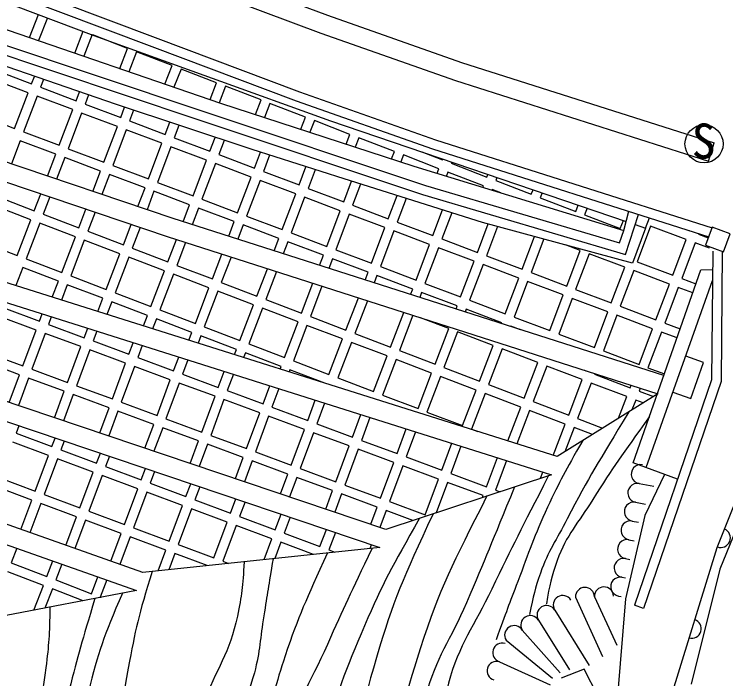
# Model space of a CAD drawing. Units: millimetres, scale not verified. Extents: x 40000 to 680000, y 20000 to 380000.
# Drawn here: x 152827 to 190134, y 236422 to 271290 of the extents above; entities that cross this region are included whole.
import ezdxf
from ezdxf.enums import TextEntityAlignment as Align

# ---------------------------------------------------------------- set-up
doc = ezdxf.new("R2010")
doc.units = ezdxf.units.MM
doc.header["$LTSCALE"] = 1000
for name, color, linetype, lineweight in [('M-BGD', 7, 'Continuous', 25), ('M-BMK-OTRS', 5, 'Continuous', 25), ('M-STR-STRC', 7, 'Continuous', 25)]:
    doc.layers.add(name, color=color, linetype=linetype, lineweight=lineweight)
doc.styles.add('ＭＳ ゴシック', font='')
doc.styles.get('ＭＳ ゴシック').set_extended_font_data('MS Gothic')

msp = doc.modelspace()

# ---------------------------------------------------------------- linework, layer by layer
at = {"layer": 'M-BGD'}
for p, q in [((140206, 276508), (157004, 270182)), ((161724, 274061), (169248, 271239)), ((145189, 272975), (163638, 266622)), ((153632, 270067), (154100, 271276)), ((169248, 271239), (176281, 268755)), ((154568, 271100), (154105, 269904)), ((155998, 269253), (156440, 270395)), ((156908, 270219), (156471, 269090)), ((158773, 269497), (156940, 270206)), ((157004, 270182), (169403, 265699)), ((151276, 270030), (162556, 266258)), ((158186, 266548), (150024, 269357)), ((158363, 268438), (158773, 269497)), ((159239, 269317), (158836, 268275)), ((161104, 268595), (159239, 269317)), ((176281, 268755), (189534, 264535)), ((151862, 268343), (153733, 267636)), ((160729, 267624), (161104, 268595)), ((161571, 268415), (161202, 267461)), ((163436, 267693), (161571, 268415)), ((153556, 267168), (151685, 267875)), ((153733, 267636), (153882, 268030)), ((154355, 267867), (154200, 267459)), ((163094, 266809), (163436, 267693)), ((163902, 267513), (163567, 266646)), ((165768, 266791), (163902, 267513)), ((152848, 265297), (153556, 267168)), ((154200, 267459), (156071, 266752)), ((156071, 266752), (156247, 267216)), ((154023, 266991), (153316, 265120)), ((155894, 266284), (154023, 266991)), ((156720, 267053), (156539, 266575)), ((165471, 266025), (165768, 266791)), ((156539, 266575), (158409, 265867)), ((165307, 264184), (158186, 266548)), ((158409, 265867), (158613, 266407)), ((163638, 266622), (173783, 263323)), ((166234, 266611), (165948, 265871)), ((168099, 265889), (166234, 266611)), ((150978, 266005), (152848, 265297)), ((155187, 264413), (155894, 266284)), ((156362, 266107), (155655, 264236)), ((158233, 265400), (156362, 266107)), ((159088, 266249), (158877, 265691)), ((162556, 266258), (174383, 262312)), ((158877, 265691), (160748, 264983)), ((167853, 265251), (168099, 265889)), ((168566, 265708), (168329, 265096)), ((170431, 264987), (168566, 265708)), ((169403, 265699), (184914, 260414)), ((161154, 260572), (146630, 265488)), ((157525, 263529), (158233, 265400)), ((160748, 264983), (160988, 265618)), ((161463, 265460), (161216, 264806)), ((153316, 265120), (155187, 264413)), ((158700, 265223), (157993, 263352)), ((160571, 264516), (158700, 265223)), ((170234, 264477), (170431, 264987)), ((153139, 264653), (152681, 263440)), ((155010, 263945), (153139, 264653)), ((159864, 262645), (160571, 264516)), ((161216, 264806), (163086, 264099)), ((163086, 264099), (163363, 264830)), ((163837, 264672), (163554, 263922)), ((170897, 264806), (170710, 264322)), ((172762, 264085), (170897, 264806)), ((189231, 263582), (189534, 264535)), ((155655, 264236), (157525, 263529)), ((161039, 264339), (160331, 262468)), ((162910, 263631), (161039, 264339)), ((170119, 262646), (165307, 264184)), ((154576, 262798), (155010, 263945)), ((155478, 263769), (155050, 262638)), ((157349, 263061), (155478, 263769)), ((163554, 263922), (165425, 263215)), ((165425, 263215), (165739, 264046)), ((166216, 263894), (165892, 263038)), ((172615, 263703), (172762, 264085)), ((173229, 263904), (173091, 263548)), ((175094, 263183), (173229, 263904)), ((174203, 264064), (175274, 263649)), ((162202, 261761), (162910, 263631)), ((163377, 263455), (162670, 261584)), ((165248, 262747), (163377, 263455)), ((175274, 263649), (175291, 263693)), ((175765, 263531), (175741, 263469)), ((175741, 263469), (177606, 262747)), ((156946, 261996), (157349, 263061)), ((157993, 263352), (159864, 262645)), ((165892, 263038), (167763, 262331)), ((167763, 262331), (168124, 263284)), ((168600, 263131), (168231, 262154)), ((173783, 263323), (184788, 259950)), ((175003, 262949), (175094, 263183)), ((157816, 262884), (157420, 261836)), ((159687, 262177), (157816, 262884)), ((164541, 260877), (165248, 262747)), ((177386, 260367), (170119, 262646)), ((175560, 263002), (175483, 262802)), ((177426, 262281), (175560, 263002)), ((177606, 262747), (177660, 262886)), ((178133, 262724), (178072, 262567)), ((160331, 262468), (162202, 261761)), ((165716, 262571), (165008, 260700)), ((167586, 261863), (165716, 262571)), ((170102, 261447), (170509, 262524)), ((170987, 262374), (170569, 261270)), ((174383, 262312), (184554, 259300)), ((177400, 262214), (177426, 262281)), ((178072, 262567), (179938, 261845)), ((159315, 261194), (159687, 262177)), ((160155, 262000), (159789, 261033)), ((162025, 261293), (160155, 262000)), ((168231, 262154), (170102, 261447)), ((177892, 262100), (177879, 262067)), ((178347, 261924), (177892, 262100)), ((179938, 261845), (180028, 262079)), ((180502, 261918), (180404, 261664)), ((152011, 261688), (153878, 260973)), ((153878, 260973), (154219, 261863)), ((154693, 261703), (154345, 260794)), ((162670, 261584), (164541, 260877)), ((166879, 259992), (167586, 261863)), ((168054, 261686), (167347, 259816)), ((169925, 260979), (168054, 261686)), ((172440, 260563), (172898, 261774)), ((173376, 261625), (172908, 260386)), ((180404, 261664), (182269, 260943)), ((153700, 260506), (151832, 261221)), ((161688, 260400), (162025, 261293)), ((170569, 261270), (172440, 260563)), ((182269, 260943), (182396, 261272)), ((154345, 260794), (156213, 260080)), ((156213, 260080), (156589, 261061)), ((157063, 260901), (156680, 259901)), ((162493, 261116), (162165, 260248)), ((164364, 260409), (162493, 261116)), ((169218, 259108), (169925, 260979)), ((170393, 260802), (169685, 258932)), ((172263, 260095), (170393, 260802)), ((174779, 259679), (175288, 261025)), ((175766, 260875), (175246, 259502)), ((182870, 261111), (182735, 260762)), ((184788, 259950), (185059, 260949)), ((152985, 258638), (153700, 260506)), ((186883, 252329), (161154, 260572)), ((164072, 259637), (164364, 260409)), ((165008, 260700), (166879, 259992)), ((182735, 260762), (184601, 260041)), ((184601, 260041), (184765, 260465)), ((185931, 260068), (186133, 260607)), ((154167, 260327), (153452, 258460)), ((156035, 259613), (154167, 260327)), ((158548, 259186), (158959, 260259)), ((159433, 260098), (159015, 259007)), ((164832, 260232), (164549, 259484)), ((166702, 259525), (164832, 260232)), ((171556, 258224), (172263, 260095)), ((172908, 260386), (174779, 259679)), ((177117, 258794), (177681, 260287)), ((185236, 258237), (177386, 260367)), ((178166, 260155), (177585, 258618)), ((185931, 260068), (185236, 258237)), ((185387, 260253), (185931, 260068)), ((186191, 260174), (185484, 258304)), ((188062, 259467), (186191, 260174)), ((156680, 259901), (158548, 259186)), ((167347, 259816), (169218, 259108)), ((172731, 259918), (172024, 258047)), ((174602, 259211), (172731, 259918)), ((184554, 259300), (184788, 259950)), ((188216, 259944), (188239, 259935)), ((188239, 259935), (188240, 259936)), ((188717, 259784), (188707, 259758)), ((188707, 259758), (189218, 259565)), ((151117, 259353), (152985, 258638)), ((155320, 257745), (156035, 259613)), ((156502, 259434), (155787, 257566)), ((158369, 258719), (156502, 259434)), ((160883, 258293), (161332, 259465)), ((161808, 259312), (161350, 258114)), ((166456, 258873), (166702, 259525)), ((167170, 259348), (166933, 258720)), ((169041, 258641), (167170, 259348)), ((175246, 259502), (177117, 258794)), ((179455, 257910), (180105, 259629)), ((180590, 259498), (179923, 257734)), ((187355, 257596), (188062, 259467)), ((188530, 259290), (187823, 257420)), ((189275, 259009), (188530, 259290)), ((159015, 259007), (160883, 258293)), ((169685, 258932), (171556, 258224)), ((173894, 257340), (174602, 259211)), ((175069, 259034), (174362, 257163)), ((176940, 258327), (175069, 259034)), ((182501, 258897), (181732, 259188)), ((157655, 256851), (158369, 258719)), ((158836, 258540), (158122, 256673)), ((160704, 257826), (158836, 258540)), ((163218, 257399), (163716, 258701)), ((164193, 258548), (163685, 257220)), ((168840, 258109), (169041, 258641)), ((177585, 258618), (179455, 257910)), ((181794, 257026), (182501, 258897)), ((182969, 258720), (182262, 256849)), ((184840, 258013), (182969, 258720)), ((189949, 258855), (189889, 252022)), ((153452, 258460), (155320, 257745)), ((169508, 258464), (169317, 257956)), ((171379, 257757), (169508, 258464)), ((176233, 256456), (176940, 258327)), ((185484, 258304), (187355, 257596)), ((181294, 248082), (150122, 257932)), ((153273, 257993), (152912, 257050)), ((155141, 257278), (153273, 257993)), ((159989, 255958), (160704, 257826)), ((161350, 258114), (163218, 257399)), ((165553, 256505), (166100, 257937)), ((172024, 258047), (173894, 257340)), ((177408, 258150), (176701, 256279)), ((179279, 257443), (177408, 258150)), ((184132, 256142), (184840, 258013)), ((185307, 257836), (184600, 255965)), ((185279, 247758), (188831, 257876)), ((187178, 257129), (185307, 257836)), ((188831, 257876), (189440, 257890)), ((155787, 257566), (157655, 256851)), ((161171, 257647), (160456, 255779)), ((163039, 256932), (161171, 257647)), ((166577, 257784), (166020, 256327)), ((171224, 257345), (171379, 257757)), ((171847, 257580), (171701, 257193)), ((173718, 256872), (171847, 257580)), ((178571, 255572), (179279, 257443)), ((179923, 257734), (181794, 257026)), ((187823, 257420), (188571, 257137)), ((154823, 256446), (155141, 257278)), ((155608, 257099), (155300, 256295)), ((157476, 256384), (155608, 257099)), ((163685, 257220), (165553, 256505)), ((167888, 255612), (168485, 257173)), ((174362, 257163), (176233, 256456)), ((179746, 257266), (179039, 255395)), ((181617, 256559), (179746, 257266)), ((185961, 247504), (189435, 257317)), ((186471, 255258), (187178, 257129)), ((158122, 256673), (159989, 255958)), ((162324, 255064), (163039, 256932)), ((163506, 256753), (162791, 254885)), ((165374, 256039), (163506, 256753)), ((168962, 257020), (168355, 255433)), ((173608, 256582), (173718, 256872)), ((174185, 256696), (174085, 256429)), ((176056, 255988), (174185, 256696)), ((182262, 256849), (184132, 256142)), ((187646, 256952), (186939, 255081)), ((188406, 256665), (187646, 256952)), ((157211, 255692), (157476, 256384)), ((166020, 256327), (167888, 255612)), ((170222, 254718), (170869, 256409)), ((180910, 254688), (181617, 256559)), ((182085, 256382), (181378, 254511)), ((183956, 255674), (182085, 256382)), ((157943, 256206), (157688, 255541)), ((159811, 255491), (157943, 256206)), ((164659, 254171), (165374, 256039)), ((171346, 256256), (170689, 254540)), ((175992, 255818), (176056, 255988)), ((176701, 256279), (178571, 255572)), ((184600, 255965), (186471, 255258)), ((152276, 255882), (154151, 255187)), ((154151, 255187), (154291, 255566)), ((160456, 255779), (162324, 255064)), ((165841, 255860), (165126, 253992)), ((167709, 255145), (165841, 255860)), ((172557, 253825), (173254, 255645)), ((176524, 255811), (176468, 255665)), ((178395, 255104), (176524, 255811)), ((183248, 253804), (183956, 255674)), ((153977, 254718), (152102, 255413)), ((154769, 255415), (154620, 255013)), ((159599, 254937), (159811, 255491)), ((160278, 255312), (160077, 254786)), ((162146, 254597), (160278, 255312)), ((168355, 255433), (170222, 254718)), ((173731, 255492), (173024, 253646)), ((175607, 254799), (174133, 255363)), ((179039, 255395), (180910, 254688)), ((184423, 255498), (183716, 253627)), ((186294, 254790), (184423, 255498)), ((154620, 255013), (156495, 254318)), ((156495, 254318), (156678, 254811)), ((162791, 254885), (164659, 254171)), ((166994, 253277), (167709, 255145)), ((168176, 254966), (167461, 253098)), ((170044, 254251), (168176, 254966)), ((178376, 255054), (178395, 255104)), ((178862, 254927), (178852, 254901)), ((179366, 254737), (178862, 254927)), ((186939, 255081), (187743, 254777)), ((153282, 252843), (153977, 254718)), ((154446, 254544), (153751, 252669)), ((156322, 253849), (154446, 254544)), ((157155, 254661), (156964, 254145)), ((161987, 254183), (162146, 254597)), ((170689, 254540), (172557, 253825)), ((174892, 252931), (175607, 254799)), ((176074, 254621), (175359, 252753)), ((177942, 253906), (176074, 254621)), ((181378, 254511), (183248, 253804)), ((185587, 252920), (186294, 254790)), ((186762, 254613), (186054, 252743)), ((187577, 254305), (186762, 254613)), ((156964, 254145), (158840, 253450)), ((162613, 254418), (162465, 254032)), ((164481, 253704), (162613, 254418)), ((169329, 252384), (170044, 254251)), ((170511, 254073), (169796, 252205)), ((172379, 253358), (170511, 254073)), ((155627, 251974), (156322, 253849)), ((158840, 253450), (159065, 254057)), ((159542, 253906), (159308, 253276)), ((164375, 253428), (164481, 253704)), ((165126, 253992), (166994, 253277)), ((177227, 252038), (177942, 253906)), ((178409, 253727), (177694, 251859)), ((180277, 253012), (178409, 253727)), ((151407, 253538), (153282, 252843)), ((156790, 253676), (156095, 251800)), ((158666, 252981), (156790, 253676)), ((164947, 253525), (164853, 253277)), ((166815, 252810), (164947, 253525)), ((171664, 251490), (172379, 253358)), ((173024, 253646), (174892, 252931)), ((183716, 253627), (185587, 252920)), ((188975, 253019), (188032, 253353)), ((153109, 252374), (151233, 253069)), ((157971, 251105), (158666, 252981)), ((159308, 253276), (161184, 252581)), ((161184, 252581), (161451, 253303)), ((161929, 253152), (161653, 252407)), ((167461, 253098), (169329, 252384)), ((172846, 253179), (172131, 251311)), ((174713, 252464), (172846, 253179)), ((179562, 251144), (180277, 253012)), ((188307, 251134), (188975, 253019)), ((172310, 244263), (147301, 252698)), ((153751, 252669), (155627, 251974)), ((159135, 252807), (158440, 250932)), ((161010, 252112), (159135, 252807)), ((166763, 252673), (166815, 252810)), ((167282, 252631), (167241, 252522)), ((169114, 251931), (167282, 252631)), ((175359, 252753), (177227, 252038)), ((180744, 252833), (180029, 250966)), ((182612, 252119), (180744, 252833)), ((182723, 252611), (182790, 252586)), ((182790, 252586), (182792, 252589)), ((186054, 252743), (186915, 252417)), ((152570, 250921), (153109, 252374)), ((153578, 252200), (153044, 250761)), ((155453, 251505), (153578, 252200)), ((161653, 252407), (163528, 251712)), ((163528, 251712), (163838, 252549)), ((164315, 252398), (163997, 251539)), ((169796, 252205), (171664, 251490)), ((173999, 250596), (174713, 252464)), ((175180, 252286), (174466, 250418)), ((177048, 251571), (175180, 252286)), ((183269, 252437), (183257, 252407)), ((183257, 252407), (185125, 251692)), ((160315, 250237), (161010, 252112)), ((161479, 251938), (160784, 250063)), ((163354, 251243), (161479, 251938)), ((177694, 251859), (179562, 251144)), ((181897, 250251), (182612, 252119)), ((183079, 251940), (182364, 250072)), ((184946, 251225), (183079, 251940)), ((185125, 251692), (185176, 251825)), ((189889, 252022), (185823, 240116)), ((154940, 250121), (155453, 251505)), ((156095, 251800), (157971, 251105)), ((163997, 251539), (165872, 250844)), ((165872, 250844), (166225, 251795)), ((166702, 251644), (166341, 250670)), ((176334, 249703), (177048, 251571)), ((185653, 251673), (185592, 251513)), ((185592, 251513), (186339, 251227)), ((187365, 251468), (188307, 251134)), ((155922, 251331), (155414, 249961)), ((157797, 250637), (155922, 251331)), ((162659, 249368), (163354, 251243)), ((172131, 251311), (173999, 250596)), ((177515, 251392), (176801, 249524)), ((179383, 250677), (177515, 251392)), ((184511, 250088), (184946, 251225)), ((158440, 250932), (160315, 250237)), ((163823, 251070), (163128, 249194)), ((165698, 250375), (163823, 251070)), ((168216, 249975), (168611, 251041)), ((169089, 250890), (168685, 249801)), ((180029, 250966), (181897, 250251)), ((185413, 251046), (185214, 250526)), ((185807, 250896), (185413, 251046)), ((157310, 249322), (157797, 250637)), ((158266, 250463), (157784, 249162)), ((160141, 249768), (158266, 250463)), ((165004, 248499), (165698, 250375)), ((166341, 250670), (168216, 249975)), ((174466, 250418), (176334, 249703)), ((178703, 248900), (179383, 250677)), ((179850, 250499), (179181, 248749)), ((181718, 249784), (179850, 250499)), ((159567, 242003), (136308, 250205)), ((160784, 250063), (162659, 249368)), ((166167, 250201), (165472, 248326)), ((168043, 249506), (166167, 250201)), ((170561, 249106), (170998, 250286)), ((171475, 250136), (171030, 248933)), ((182364, 250072), (183679, 249569)), ((153076, 249695), (152929, 249301)), ((159680, 248523), (160141, 249768)), ((160610, 249594), (160154, 248363)), ((162486, 248899), (160610, 249594)), ((168685, 249801), (170561, 249106)), ((181091, 248146), (181718, 249784)), ((182185, 249605), (181699, 248334)), ((183147, 249237), (182185, 249605)), ((152929, 249301), (154803, 248602)), ((167348, 247631), (168043, 249506)), ((168512, 249332), (167817, 247457)), ((170387, 248637), (168512, 249332)), ((172905, 248238), (173385, 249532)), ((173862, 249381), (173374, 248064)), ((176801, 249524), (177139, 249395)), ((154803, 248602), (154972, 249055)), ((155446, 248895), (155271, 248427)), ((162050, 247723), (162486, 248899)), ((163128, 249194), (165004, 248499)), ((171030, 248933), (172905, 248238)), ((154628, 248133), (152754, 248832)), ((162954, 248725), (162524, 247563)), ((164830, 248031), (162954, 248725)), ((169692, 246762), (170387, 248637)), ((175249, 247369), (175771, 248778)), ((176249, 248627), (175718, 247195)), ((153929, 246259), (154628, 248133)), ((155271, 248427), (157145, 247728)), ((157145, 247728), (157342, 248256)), ((157816, 248096), (157614, 247553)), ((165472, 248326), (167348, 247631)), ((170856, 248464), (170161, 246588)), ((172731, 247769), (170856, 248464)), ((155097, 247958), (154397, 246085)), ((156970, 247259), (155097, 247958)), ((164420, 246924), (164830, 248031)), ((165299, 247857), (164894, 246764)), ((167174, 247162), (165299, 247857)), ((172036, 245893), (172731, 247769)), ((173374, 248064), (175249, 247369)), ((177593, 246500), (178158, 248024)), ((178635, 247873), (178062, 246327)), ((187608, 246889), (185279, 247758)), ((191454, 247809), (189670, 243289)), ((157614, 247553), (159487, 246854)), ((159487, 246854), (159712, 247456)), ((167817, 247457), (169692, 246762)), ((173200, 247595), (172505, 245720)), ((175075, 246900), (173200, 247595)), ((191985, 247514), (189830, 242178)), ((156271, 245385), (156970, 247259)), ((157439, 247084), (156740, 245211)), ((159313, 246385), (157439, 247084)), ((160186, 247296), (159956, 246679)), ((166790, 246125), (167174, 247162)), ((167643, 246988), (167264, 245965)), ((169518, 246293), (167643, 246988)), ((175718, 247195), (177593, 246500)), ((180422, 246940), (180545, 247270)), ((186928, 247143), (185897, 244992)), ((152055, 246959), (153929, 246259)), ((159956, 246679), (161830, 245980)), ((161830, 245980), (162082, 246657)), ((174381, 245025), (175075, 246900)), ((175544, 246726), (174955, 245136)), ((177420, 246032), (175544, 246726)), ((185588, 246667), (186365, 246526)), ((153754, 245791), (151880, 246490)), ((158613, 244511), (159313, 246385)), ((162556, 246497), (162298, 245805)), ((169160, 245325), (169518, 246293)), ((170161, 246588), (172036, 245893)), ((178062, 246327), (178298, 246239)), ((154397, 246085), (156271, 245385)), ((159781, 246210), (159082, 244337)), ((161655, 245511), (159781, 246210)), ((164172, 245105), (164453, 245858)), ((169987, 246120), (169634, 245165)), ((171863, 245425), (169987, 246120)), ((177385, 245938), (177420, 246032)), ((153181, 244255), (153754, 245791)), ((154223, 245616), (153652, 244088)), ((156096, 244917), (154223, 245616)), ((160956, 243637), (161655, 245511)), ((162298, 245805), (164172, 245105)), ((164927, 245698), (164640, 244931)), ((172505, 245720), (174381, 245025)), ((185409, 245684), (185917, 245591)), ((156740, 245211), (158613, 244511)), ((162123, 245336), (161424, 243462)), ((163997, 244637), (162123, 245336)), ((171530, 244526), (171863, 245425)), ((172331, 245251), (172004, 244366)), ((173732, 244732), (172331, 245251)), ((155539, 243423), (156096, 244917)), ((156565, 244742), (156011, 243257)), ((158439, 244043), (156565, 244742)), ((164640, 244931), (166514, 244231)), ((166514, 244231), (166823, 245058)), ((167297, 244898), (166983, 244057)), ((185897, 244992), (184884, 240614)), ((163298, 242763), (163997, 244637)), ((164466, 244462), (163766, 242588)), ((166339, 243763), (164466, 244462)), ((185230, 244700), (185559, 244640)), ((157897, 242592), (158439, 244043)), ((159082, 244337), (160956, 243637)), ((166983, 244057), (168856, 243357)), ((168856, 243357), (169193, 244259)), ((169667, 244099), (169325, 243183)), ((158907, 243868), (158369, 242425)), ((160781, 243169), (158907, 243868)), ((165933, 242675), (166339, 243763)), ((185050, 243716), (185333, 243664)), ((152968, 243269), (152674, 242506)), ((161424, 243462), (163298, 242763)), ((166808, 243588), (166489, 242734)), ((168522, 242949), (166808, 243588)), ((171489, 243262), (171563, 243459)), ((189670, 243289), (186873, 234273)), ((160378, 242088), (160781, 243169)), ((161249, 242994), (160933, 242147)), ((162949, 242360), (161249, 242994)), ((169325, 243183), (169636, 243066)), ((152674, 242506), (154540, 241787)), ((154540, 241787), (154855, 242604)), ((163766, 242588), (164063, 242478)), ((184871, 242732), (185108, 242689)), ((155327, 242438), (155007, 241608)), ((189830, 242178), (188326, 236135)), ((154361, 241321), (152494, 242040)), ((156873, 240888), (157214, 241772)), ((155007, 241608), (156873, 240888)), ((157685, 241606), (157340, 240709)), ((184692, 241748), (184882, 241714)), ((153859, 240018), (154361, 241321)), ((154827, 241141), (154438, 240131)), ((156442, 240519), (154827, 241141)), ((157340, 240709), (157368, 240698)), ((182250, 240703), (183667, 237583)), ((183250, 240730), (184422, 238179)), ((184512, 240765), (184656, 240738)), ((184884, 240614), (183767, 227071)), ((185823, 240116), (185350, 240278)), ((181163, 240029), (182969, 237118)), ((180313, 239501), (181935, 236887)), ((179463, 238974), (181451, 236732)), ((178614, 238447), (181046, 236461)), ((178266, 237318), (180927, 236107)), ((182718, 236919), (181501, 236463)), ((183458, 235491), (182718, 236919))]:
    msp.add_line(p, q, dxfattribs=at)
for points in [[(103224, 296127), (132597, 284387), (144625, 279535), (153990, 275927), (161371, 273126), (168906, 270300), (175962, 267807), (189231, 263582)], [(113213, 283648), (125358, 278944), (140010, 273439), (151115, 269557), (162397, 265784), (174233, 261835), (184879, 258682), (185561, 260789)], [(131768, 281192), (143423, 276488), (152820, 272868), (160215, 270062), (167786, 267222), (174920, 264702), (189413, 260087)], [(131581, 280728), (143240, 276023), (152642, 272401), (160038, 269594), (167614, 266752), (174761, 264228), (189238, 259618)], [(105313, 279559), (123961, 272422), (133979, 268870), (146304, 264542), (160841, 259622), (186578, 251376)], [(107735, 272386), (119544, 268010), (134452, 262439), (149804, 256984), (180992, 247128)], [(108427, 265908), (117805, 262408), (132566, 256876), (146974, 251753), (171991, 243315)], [(110683, 258686), (121807, 254400), (135972, 249263), (159235, 241059)], [(189449, 258859), (189390, 252108), (185350, 240278)]]:
    msp.add_lwpolyline(points, dxfattribs=at)
msp.add_lwpolyline([(189074, 259181), (190011, 258831), (190361, 259768), (189424, 260118)], close=True, dxfattribs=at)
for centre, start, end in [((185678, 247159), 79.6695, 259.6695), ((185499, 246175), 79.6695, 259.6695), ((185319, 245192), 79.6695, 259.6695), ((185140, 244208), 79.6695, 259.6695), ((189876, 243810), 248.4679, 68.4679), ((184961, 243224), 79.6695, 259.6695), ((184781, 242240), 79.6695, 259.6695), ((184602, 241256), 79.6695, 259.6695), ((182750, 240717), 1.5571, 181.5571), ((183749, 240744), 1.5571, 181.5571), ((181588, 240292), 31.8183, 211.8183), ((180738, 239765), 31.8183, 211.8183), ((179888, 239238), 31.8183, 211.8183), ((188355, 239049), 252.763, 72.763), ((179039, 238710), 31.8183, 211.8183), ((178413, 237795), 72.8789, 252.8789), ((178119, 236840), 72.8789, 252.8789)]:
    msp.add_arc(centre, 500, start, end, dxfattribs=at)
for points, knots in [([(185047, 250422), (183452, 247770), (182980, 247057), (181822, 244810), (181254, 243710), (180821, 243140), (180417, 241970), (180131, 241141), (180042, 240809), (179843, 239798)], [0, 0, 0, 0, 1, 1, 1, 2, 2, 2, 3, 3, 3, 3]), ([(186127, 250175), (184669, 248134), (184247, 247575), (183166, 245828), (182404, 244595), (181778, 243990), (181297, 242623), (180993, 241760), (180893, 241387), (180733, 240350)], [0, 0, 0, 0, 1, 1, 1, 2, 2, 2, 3, 3, 3, 3]), ([(182631, 248916), (181709, 247296), (181443, 246821), (180791, 245423), (180098, 243936), (179811, 243057), (179226, 241524), (178771, 240333), (178628, 239946), (178095, 238462)], [0, 0, 0, 0, 1, 1, 1, 2, 2, 2, 3, 3, 3, 3]), ([(180847, 247080), (179377, 244222), (178983, 243472), (177862, 241123), (176949, 239208), (176152, 238234), (175591, 236188), (175421, 235570), (175497, 235190), (175369, 234562), (175123, 233344), (174849, 232901), (174236, 231589)], [0, 0, 0, 0, 1, 1, 1, 2, 2, 2, 3, 3, 3, 4, 4, 4, 4]), ([(179055, 246489), (177853, 243534), (177547, 242771), (176537, 240406), (175716, 238482), (174921, 237522), (174395, 235498), (173994, 233956), (173904, 233303), (173774, 231467)], [0, 0, 0, 0, 1, 1, 1, 2, 2, 2, 3, 3, 3, 3]), ([(177614, 246013), (175790, 242406), (175159, 241247), (174114, 237993), (173227, 235230), (172997, 234143), (172392, 230766)], [0, 0, 0, 0, 1, 1, 1, 2, 2, 2, 2]), ([(174076, 244845), (172615, 242265), (172172, 241477), (171192, 239204), (170195, 236895), (169697, 235562), (169044, 233133), (168606, 231502), (168466, 230912), (168098, 228915)], [0, 0, 0, 0, 1, 1, 1, 2, 2, 2, 3, 3, 3, 3]), ([(174784, 245079), (173218, 241679), (172711, 240573), (171817, 237536), (170913, 234470), (170744, 233253), (170218, 229511)], [0, 0, 0, 0, 1, 1, 1, 2, 2, 2, 2]), ([(171594, 243273), (170433, 240855), (170127, 240213), (169245, 238225), (168312, 236125), (167532, 235029), (166964, 232802), (166548, 231170), (166444, 230494), (166283, 228543)], [0, 0, 0, 0, 1, 1, 1, 2, 2, 2, 3, 3, 3, 3]), ([(169245, 243025), (168115, 240513), (167752, 239787), (167031, 237624), (166538, 236143), (166346, 235288), (165912, 233789), (165323, 231757), (165143, 231117), (164425, 228582)], [0, 0, 0, 0, 1, 1, 1, 2, 2, 2, 3, 3, 3, 3]), ([(164877, 242564), (164820, 241261), (164749, 240807), (164526, 239704), (164143, 237813), (163399, 236912), (162740, 235098), (162178, 233552), (161793, 232705), (161367, 231116), (160956, 229584), (160864, 229009), (160575, 227132)], [0, 0, 0, 0, 1, 1, 1, 2, 2, 2, 3, 3, 3, 4, 4, 4, 4]), ([(166398, 242724), (166162, 241266), (166103, 240900), (165911, 239731), (165719, 238562), (165722, 237884), (165416, 236739), (164942, 234966), (164207, 234124), (163749, 232347), (163319, 230681), (163249, 230003), (163073, 227994)], [0, 0, 0, 0, 1, 1, 1, 2, 2, 2, 3, 3, 3, 4, 4, 4, 4]), ([(160065, 242055), (159337, 239771), (159179, 238988), (158803, 236980), (158087, 233161), (158292, 231598), (158406, 227039)], [0, 0, 0, 0, 1, 1, 1, 2, 2, 2, 2]), ([(157057, 240638), (156368, 238341), (156189, 237713), (155704, 235819), (155111, 233499), (154862, 232179), (154377, 229834), (153937, 227713), (153807, 227027), (153316, 224391)], [0, 0, 0, 0, 1, 1, 1, 2, 2, 2, 3, 3, 3, 3]), ([(158499, 240917), (157516, 238633), (157227, 237811), (156722, 235730), (156039, 232915), (155582, 231200), (156060, 228342), (156217, 227399), (156264, 226986), (156615, 225957)], [0, 0, 0, 0, 1, 1, 1, 2, 2, 2, 3, 3, 3, 3]), ([(154694, 240180), (154680, 238706), (154635, 238237), (154490, 237002), (154240, 234878), (153692, 233762), (153216, 231677), (152624, 229082), (152458, 228241), (151798, 225012)], [0, 0, 0, 0, 1, 1, 1, 2, 2, 2, 3, 3, 3, 3])]:
    msp.add_open_spline(points, degree=3, knots=knots, dxfattribs=at)
at = {"layer": 'M-BMK-OTRS'}
for p, q in [((186578, 251376), (181294, 248082)), ((180992, 247128), (172310, 244263)), ((171991, 243315), (159567, 242003)), ((159235, 241059), (149177, 239112))]:
    msp.add_line(p, q, dxfattribs=at)
at = {"layer": 'M-STR-STRC'}
msp.add_circle((188994, 264489), 1000, dxfattribs=at)

# ---------------------------------------------------------------- texts
at = {"layer": 'M-STR-STRC', "style": 'ＭＳ ゴシック'}
msp.add_text('S', height=1833, dxfattribs=at).set_placement((188349, 263171), align=Align.BOTTOM_LEFT)

doc.saveas('drawing.dxf')
